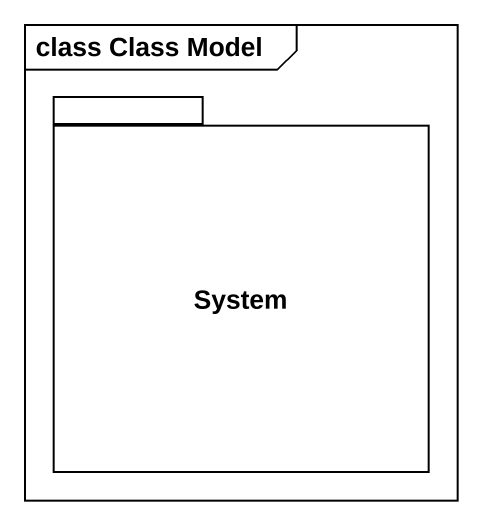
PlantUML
@startuml
mainframe class Class Model
package System {
}
@enduml
